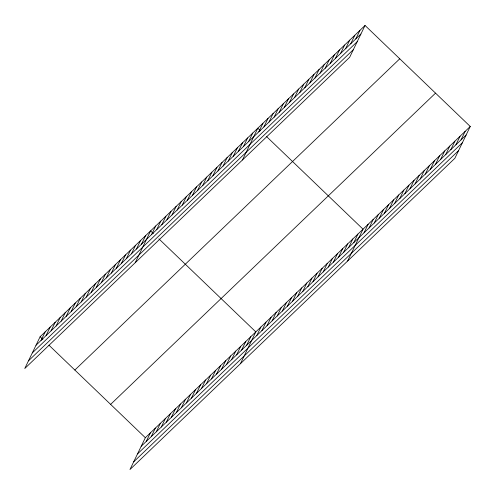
<?xml version="1.0" encoding="UTF-8"?>
<svg xmlns="http://www.w3.org/2000/svg" width="495" height="495" viewBox="0 0 495 495"><rect width="100%" height="100%" fill="white"/><g stroke="black" fill="none" stroke-linecap="round" stroke-linejoin="round"><path stroke-width="0.74" d="M365.044 25.468L40.132 336.711L24.75 368.528L349.662 57.284L365.044 25.468L470.25 126.473L454.868 158.289L129.956 469.532L145.338 437.716L470.25 126.473M41.023 340.436L45.15 331.904M46.047 335.629L50.174 327.09M51.065 330.821L55.193 322.282M56.09 326.007L60.217 317.474M61.108 321.199L65.241 312.661M66.132 316.392L70.259 307.853M71.156 311.578L75.283 303.039M76.174 306.77L80.301 298.231M81.199 301.956L85.326 293.424M86.217 297.149L90.344 288.61M91.241 292.341L95.368 283.802M96.259 287.527L100.386 278.988M101.283 282.719L105.41 274.18M106.301 277.905L110.428 269.373M111.325 273.098L115.453 264.559M116.344 268.29L120.471 259.751M121.368 263.476L125.495 254.937M126.392 258.668L130.519 250.13M131.41 253.855L135.537 245.322M136.434 249.047L140.561 240.508M141.452 244.239L145.579 235.7M135.222 262.709L150.604 230.887L153.357 233.535M151.581 234.537L155.708 225.998M156.686 229.643L160.813 221.11M161.791 224.755L165.918 216.216M166.895 219.86L171.022 211.328M172.006 214.972L176.133 206.434M177.111 210.084L181.238 201.545M182.216 205.19L186.343 196.651M187.32 200.302L191.447 191.763M192.425 195.407L196.552 186.869M197.53 190.519L201.657 181.981M202.641 185.625L206.768 177.086M207.745 180.737L211.872 172.198M212.85 175.843L216.977 167.31M217.955 170.954L222.082 162.416M223.059 166.06L227.186 157.528M228.17 161.172L232.297 152.633M233.275 156.278L237.402 147.745M238.38 151.39L242.507 142.851M243.484 146.501L247.611 137.963M248.589 141.607L252.716 133.068M242.445 159.996L257.821 128.18L260.58 130.822M258.805 131.825L262.932 123.286M263.909 126.937L268.036 118.398M269.014 122.042L273.141 113.51M274.119 117.154L278.246 108.615M279.223 112.26L283.35 103.727M284.328 107.372L288.455 98.833M289.439 102.477L293.566 93.945M294.544 97.589L298.671 89.05M299.648 92.701L303.775 84.162M304.753 87.807L308.88 79.268M309.858 82.919L313.985 74.38M314.969 78.024L319.096 69.486M320.073 73.136L324.2 64.598M325.178 68.242L329.305 59.703M146.229 441.441L150.356 432.902M330.283 63.354L334.41 54.815M151.253 436.633L155.381 428.095M335.387 58.46L339.514 49.927M156.272 431.819L160.399 423.281M340.492 53.571L344.619 45.033M161.296 427.012L165.423 418.473M345.603 48.677L349.73 40.145M166.314 422.198L170.441 413.665M350.707 43.789L354.835 35.25M171.338 417.39L175.465 408.851M355.812 38.895L359.939 30.362M176.356 412.582L180.483 404.044M181.38 407.769L185.507 399.23M186.398 402.961L190.526 394.422M191.423 398.147L195.55 389.614M196.447 393.339L200.574 384.801M201.465 388.532L205.592 379.993M206.489 383.718L210.616 375.179M211.507 378.91L215.634 370.371M216.532 374.096L220.659 365.564M221.55 369.289L225.677 360.75M226.574 364.481L230.701 355.942M231.592 359.667L235.719 351.134M236.616 354.859L240.743 346.321M241.634 350.052L245.761 341.513M246.659 345.238L250.786 336.699M240.428 363.707L255.81 331.891L158.87 238.825M256.787 335.536L260.915 327.003M261.892 330.648L266.019 322.109M266.997 325.753L271.124 317.221M272.101 320.865L276.229 312.326M277.206 315.971L281.333 307.438M282.317 311.083L286.444 302.544M287.422 306.195L291.549 297.656M292.526 301.3L296.654 292.762M297.631 296.412L301.758 287.873M302.736 291.518L306.863 282.979M307.841 286.63L311.968 278.091M312.951 281.735L317.078 273.197M318.056 276.847L322.183 268.309M323.161 271.953L327.288 263.42M328.265 267.065L332.393 258.526M333.37 262.171L337.497 253.638M338.481 257.282L342.608 248.744M343.586 252.388L347.713 243.856M348.69 247.5L352.817 238.961M353.795 242.612L357.922 234.073M347.645 260.995L363.027 229.179L266.638 136.645M364.004 232.829L368.132 224.291M369.115 227.935L373.242 219.396M374.22 223.047L378.347 214.508M379.325 218.153L383.452 209.62M384.429 213.265L388.556 204.726M389.534 208.37L393.661 199.838M394.639 203.482L398.772 194.943M399.75 198.588L403.877 190.055M404.854 193.7L408.981 185.161M409.959 188.812L414.086 180.273M415.064 183.917L419.191 175.379M420.168 179.029L424.295 170.49M425.279 174.135L429.406 165.596M430.384 169.247L434.511 160.708M435.489 164.352L439.616 155.814M440.593 159.464L444.72 150.925M445.698 154.57L449.825 146.037M450.803 149.682L454.93 141.143M455.914 144.787L460.041 136.255M461.018 139.899L465.145 131.361M36.005 345.25L360.917 34.007M32.293 352.929L357.204 41.691M28.463 360.849L353.381 49.605M74.85 370.043L399.762 58.8M110.62 404.384L435.532 93.14M141.211 446.249L466.123 135.011M137.492 453.934L462.41 142.69M133.669 461.847L458.58 150.604M40.132 336.711L42.886 339.36M48.949 345.176L145.338 437.716"/></g></svg>
